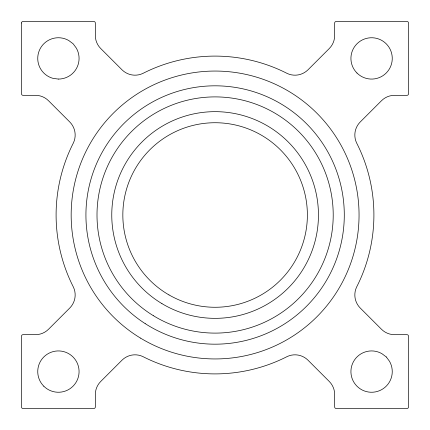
<?xml version="1.0" encoding="UTF-8"?>
<svg xmlns="http://www.w3.org/2000/svg" width="430" height="430" viewBox="0 0 430 430"><rect width="100%" height="100%" fill="white"/><g stroke="black" fill="none" stroke-linecap="round" stroke-linejoin="round"><path stroke-width="0.64" d="M21.5 22.978L21.5 93.842A1.478 1.478 0 0 0 22.978 95.315L35.47 95.315A18.42 18.42 0 0 1 48.574 100.787L69.859 122.072A18.501 18.501 0 0 1 73.466 142.792A158.794 158.794 0 0 0 73.466 287.208A18.501 18.501 0 0 1 69.859 307.928L48.574 329.208A18.42 18.42 0 0 1 35.464 334.68L22.978 334.68A1.478 1.478 0 0 0 21.5 336.158L21.5 407.022A1.478 1.478 0 0 0 22.978 408.5L93.842 408.5A1.478 1.478 0 0 0 95.32 407.022L95.32 394.504A18.452 18.452 0 0 1 100.577 381.62L122.152 360.044A18.442 18.442 0 0 1 142.631 356.454A158.837 158.837 0 0 0 287.364 356.459A18.442 18.442 0 0 1 307.842 360.044L329.418 381.62A18.452 18.452 0 0 1 334.68 394.509L334.68 407.022A1.478 1.478 0 0 0 336.158 408.5L407.022 408.5A1.478 1.478 0 0 0 408.5 407.022L408.5 336.158A1.478 1.478 0 0 0 407.022 334.685L394.53 334.685A18.42 18.42 0 0 1 381.426 329.213L360.141 307.928A18.501 18.501 0 0 1 356.535 287.208A158.794 158.794 0 0 0 356.535 142.792A18.501 18.501 0 0 1 360.141 122.072L381.426 100.792A18.42 18.42 0 0 1 394.536 95.32L407.022 95.32A1.478 1.478 0 0 0 408.5 93.842L408.5 22.978A1.478 1.478 0 0 0 407.022 21.5L336.158 21.5A1.478 1.478 0 0 0 334.68 22.978L334.68 35.497A18.452 18.452 0 0 1 329.423 48.38L307.848 69.956A18.442 18.442 0 0 1 287.369 73.546A158.837 158.837 0 0 0 142.636 73.541A18.442 18.442 0 0 1 122.158 69.956L100.582 48.38A18.452 18.452 0 0 1 95.32 35.491L95.32 22.978A1.478 1.478 0 0 0 93.842 21.5L22.978 21.5A1.478 1.478 0 0 0 21.5 22.978M58.41 79.077L53.062 78.373A20.667 20.667 0 0 1 39.313 50.498A20.667 20.667 0 0 1 68.746 40.511L73.143 43.795L76.309 48.074A20.667 20.667 0 0 1 58.41 79.077M386.317 356.975L381.926 353.691A20.667 20.667 0 0 0 351.235 367.999A20.667 20.667 0 0 0 375.18 391.945A20.667 20.667 0 0 0 389.489 361.259L386.317 356.975M43.795 386.204A20.667 20.667 0 0 0 78.373 376.938A20.667 20.667 0 0 0 53.062 351.627A20.667 20.667 0 0 0 43.795 386.204M356.975 73.025A20.667 20.667 0 0 0 391.558 63.758A20.667 20.667 0 0 0 366.242 38.447A20.667 20.667 0 0 0 356.975 73.025M140.481 338.087A143.942 143.942 0 0 0 359.018 218.085A143.942 143.942 0 0 0 145.824 88.827A143.942 143.942 0 0 0 140.481 338.087M145.19 323.623A129.183 129.183 0 0 0 344.14 221.235A129.183 129.183 0 0 0 155.993 100.136A129.183 129.183 0 0 0 145.19 323.623M168.974 294.91A92.273 92.273 0 0 0 307.38 215A92.273 92.273 0 0 0 168.974 135.09A92.273 92.273 0 0 0 168.974 294.91M153.451 315.738A118.11 118.11 0 0 0 333.175 218.026A118.11 118.11 0 0 0 158.697 111.236A118.11 118.11 0 0 0 153.451 315.738M161.927 303.612A103.345 103.345 0 0 0 318.437 216.747A103.345 103.345 0 0 0 164.959 124.641A103.345 103.345 0 0 0 161.927 303.612"/></g></svg>
